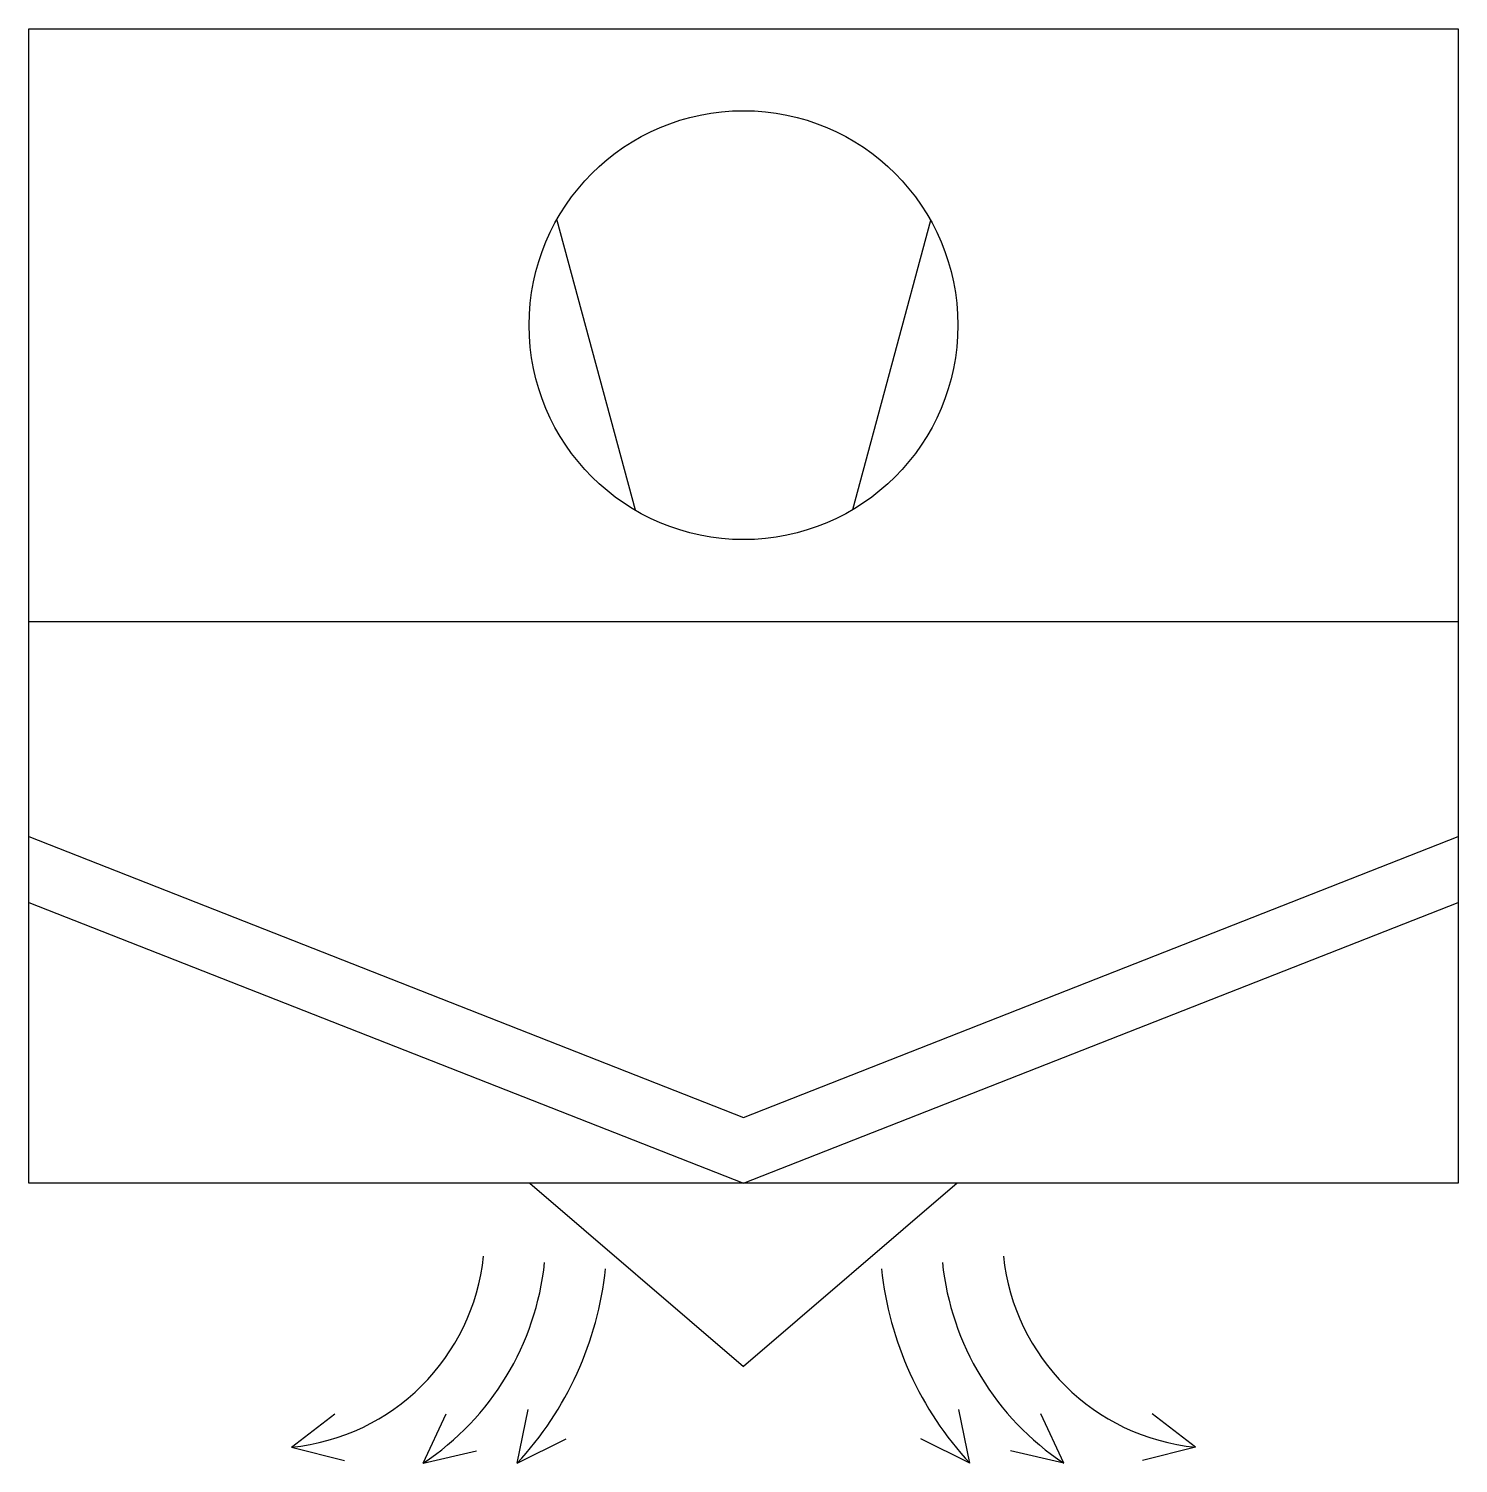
# Model space of a CAD drawing. Header units: millimetres. Extents: x -350 to 350, y -137 to 565.
import ezdxf

# ---------------------------------------------------------------- set-up
doc = ezdxf.new("R2010")
doc.units = ezdxf.units.MM

msp = doc.modelspace()

# ---------------------------------------------------------------- linework, layer by layer
at = {"color": 0, "linetype": 'ByBlock', "lineweight": -2}
for p, q in [((-350, 565.27), (350, 565.27)), ((-350, 0), (-350, 565.27)), ((350, 565.27), (350, 0)), ((-52.93, 329.61), (-91.24, 471.41)), ((91.59, 471.41), (53.29, 329.66)), ((-350, 275), (350, 275)), ((-350, 169.73), (0, 32.23)), ((0, 32.23), (350, 169.73)), ((-350, 137.5), (0, 0)), ((0, 0), (350, 137.5)), ((350, 0), (-350, 0)), ((-104.57, 0), (0, -89.63)), ((104.57, 0), (0, -89.63)), ((-110.82, -137.04), (-105.42, -110.81)), ((110.82, -137.04), (105.42, -110.81)), ((-221.37, -129.21), (-200.18, -112.82)), ((-156.87, -137.08), (-145.56, -112.8)), ((156.87, -137.08), (145.56, -112.8)), ((221.37, -129.21), (200.18, -112.82)), ((-110.82, -137.04), (-86.88, -125.04)), ((110.82, -137.04), (86.88, -125.04)), ((-221.37, -129.21), (-195.38, -135.68)), ((-156.87, -137.08), (-130.8, -130.91)), ((156.87, -137.08), (130.8, -130.91)), ((221.37, -129.21), (195.38, -135.68))]:
    msp.add_line(p, q, dxfattribs=at)
msp.add_circle((0, 420.13), 105, dxfattribs=at)
for centre, radius, start, end in [((-231.7, -24.67), 105.04, 275.64313, 354.01107), ((-231.7, -24.67), 135.04, 303.6516, 354.01107), ((-231.7, -24.67), 165.04, 317.08805, 354.01107), ((231.7, -24.67), 165.04, 185.98893, 222.91195), ((231.7, -24.67), 135.04, 185.98893, 236.3484), ((231.7, -24.67), 105.04, 185.98893, 264.35687)]:
    msp.add_arc(centre, radius, start, end, dxfattribs=at)

doc.saveas('drawing.dxf')
